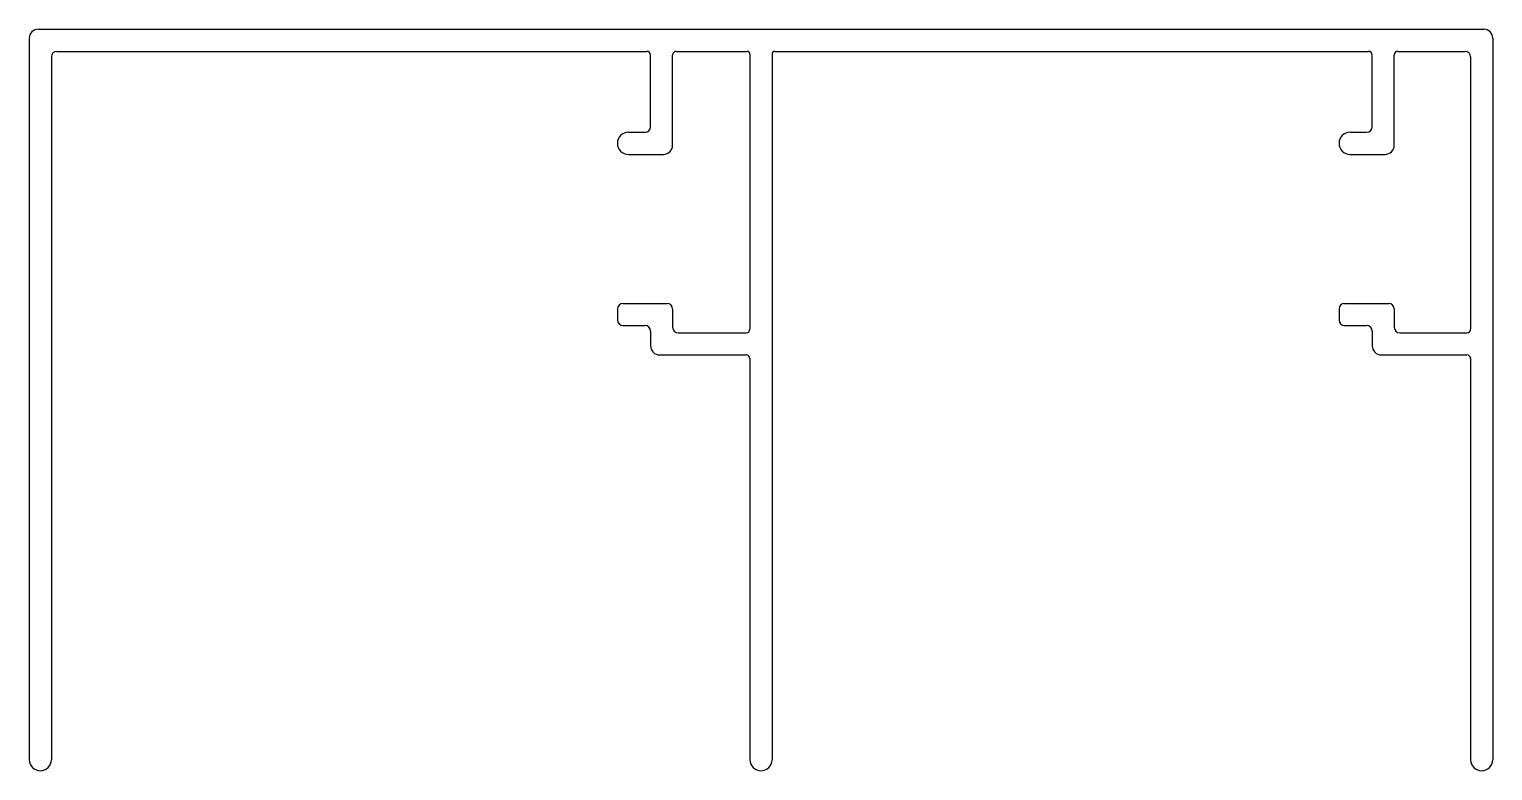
# Model space of a CAD drawing. Extents: x 281.3 to 360.8, y 739.5 to 779.8.
import ezdxf

# ---------------------------------------------------------------- set-up
doc = ezdxf.new("R2010")
doc.units = 0
doc.layers.get('0').update_dxf_attribs({"linetype": 'CONTINUOUS'})

msp = doc.modelspace()

# ---------------------------------------------------------------- linework, layer by layer
for p, q in [((281.283, 779.252), (281.283, 740.052)), ((281.783, 779.752), (360.283, 779.752)), ((360.783, 779.252), (360.783, 740.052)), ((282.783, 778.552), (314.833, 778.552)), ((315.033, 774.452), (315.033, 778.352)), ((316.233, 773.452), (316.233, 778.352)), ((316.433, 778.552), (320.283, 778.552)), ((320.433, 778.402), (320.433, 763.452)), ((321.633, 778.402), (321.633, 740.052)), ((321.783, 778.552), (354.033, 778.552)), ((354.233, 774.452), (354.233, 778.352)), ((355.433, 773.452), (355.433, 778.352)), ((355.633, 778.552), (359.283, 778.552)), ((282.483, 778.252), (282.483, 740.052)), ((359.583, 778.252), (359.583, 763.452)), ((313.833, 774.152), (314.733, 774.152)), ((353.033, 774.152), (353.933, 774.152)), ((313.833, 772.952), (315.733, 772.952)), ((353.033, 772.952), (354.933, 772.952)), ((313.533, 764.852), (315.933, 764.852)), ((352.733, 764.852), (355.133, 764.852)), ((313.233, 764.552), (313.233, 763.952)), ((316.233, 764.552), (316.233, 763.552)), ((352.433, 764.552), (352.433, 763.952)), ((355.433, 764.552), (355.433, 763.552)), ((313.533, 763.652), (314.733, 763.652)), ((315.033, 763.352), (315.033, 762.552)), ((316.533, 763.252), (320.233, 763.252)), ((352.733, 763.652), (353.933, 763.652)), ((354.233, 763.352), (354.233, 762.552)), ((355.733, 763.252), (359.383, 763.252)), ((315.533, 762.052), (320.233, 762.052)), ((320.433, 761.852), (320.433, 740.052)), ((354.733, 762.052), (359.383, 762.052)), ((359.583, 761.852), (359.583, 740.052))]:
    msp.add_line(p, q)
for centre, radius, start, end in [((281.783, 779.252), 0.5, 90, 180), ((360.283, 779.252), 0.5, 0, 90), ((282.783, 778.252), 0.3, 90, 180), ((314.833, 778.352), 0.2, 0, 90), ((316.433, 778.352), 0.2, 90, 180), ((320.283, 778.402), 0.15, 0, 90), ((321.783, 778.402), 0.15, 90, 180), ((354.033, 778.352), 0.2, 0, 90), ((355.633, 778.352), 0.2, 90, 180), ((359.283, 778.252), 0.3, 0, 90), ((314.733, 774.452), 0.3, 270, 0), ((353.933, 774.452), 0.3, 270, 0), ((313.833, 773.552), 0.6, 90, 180), ((313.833, 773.552), 0.6, 180, 270), ((353.033, 773.552), 0.6, 90, 180), ((353.033, 773.552), 0.6, 180, 270), ((315.733, 773.452), 0.5, 270, 0), ((354.933, 773.452), 0.5, 270, 0), ((313.533, 764.552), 0.3, 90, 180), ((315.933, 764.552), 0.3, 0, 90), ((352.733, 764.552), 0.3, 90, 180), ((355.133, 764.552), 0.3, 0, 90), ((313.533, 763.952), 0.3, 180, 270), ((314.733, 763.352), 0.3, 0, 90), ((316.533, 763.552), 0.3, 180, 270), ((320.233, 763.452), 0.2, 270, 0), ((352.733, 763.952), 0.3, 180, 270), ((353.933, 763.352), 0.3, 0, 90), ((355.733, 763.552), 0.3, 180, 270), ((359.383, 763.452), 0.2, 270, 0), ((315.533, 762.552), 0.5, 180, 270), ((354.733, 762.552), 0.5, 180, 270), ((320.233, 761.852), 0.2, 0, 90), ((359.383, 761.852), 0.2, 0, 90), ((281.883, 740.052), 0.6, 180, 270), ((281.883, 740.052), 0.6, 270, 0), ((321.033, 740.052), 0.6, 180, 270), ((321.033, 740.052), 0.6, 270, 0), ((360.183, 740.052), 0.6, 180, 270), ((360.183, 740.052), 0.6, 270, 0)]:
    msp.add_arc(centre, radius, start, end)

doc.saveas('drawing.dxf')
